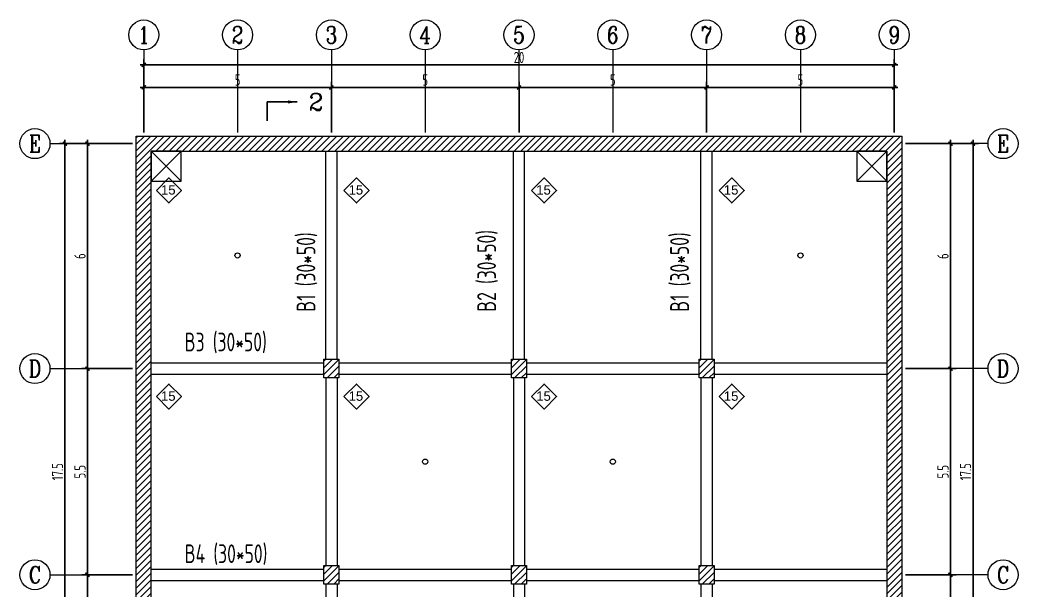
# Model space of a CAD drawing. Header units: metres. Extents: x 64 to 364, y 186 to 335.
# Drawn here: x 277.99 to 304.59, y 246.92 to 262.13 of the extents above; entities that cross this region are included whole.
import ezdxf
from ezdxf.enums import TextEntityAlignment as Align

# ---------------------------------------------------------------- set-up
doc = ezdxf.new("R2010")
doc.units = ezdxf.units.M
doc.header["$MEASUREMENT"] = 0
for name, color, linetype in [('beam', 3, 'Continuous'), ('COLUMNS', 210, 'Continuous'), ('HATCH', 252, 'Continuous'), ('RC', 1, 'Continuous'), ('YQ_AXIS', 3, 'Continuous'), ('YQ_DIM', 3, 'Continuous'), ('YQ_IDEN', 3, 'Continuous')]:
    doc.layers.add(name, color=color, linetype=linetype)
doc.styles.add('1', font='arial.ttf')
doc.styles.add('YQ_AXIS', font='COMPLEX.SHX', dxfattribs={"width": 0.8, "bigfont": 'GBCBIG.SHX'})
doc.styles.add('YQ_DIM', font='SUPEROS.SHX', dxfattribs={"width": 0.8, "bigfont": 'HZDX.SHX'})
doc.styles.add('YQ_IDEN', font='COMPLEX.SHX', dxfattribs={"bigfont": 'GBCBIG.SHX'})
doc.dimstyles.new('yqm0_100', dxfattribs={"dimscale": 0.1, "dimtxt": 3, "dimasz": 1, "dimexe": 1.5, "dimexo": 3, "dimgap": 0.5, "dimtad": 1, "dimdec": 3, "dimdsep": 46, "dimtxsty": 'YQ_DIM', "dimblk": 'YQTICK', "dimcen": 0, "dimclrd": 256, "dimclre": 256, "dimclrt": 7, "dimadec": 1, "dimazin": 2, "dimtfac": 1, "dimtdec": 4, "dimtix": 1, "dimtmove": 2, "dimatfit": 2, "dimfxl": 1, "dimtolj": 1, "dimtzin": 0, "dimarcsym": 0})

# ---------------------------------------------------------------- blocks, each defined once
blk = doc.blocks.new('YQTICK')
blk.add_line((-1, 0), (1, 0))
at = {"const_width": 0.4}
blk.add_lwpolyline([(0.53, 0.53), (-0.53, -0.53)], dxfattribs=at)
blk = doc.blocks.new('*D36')
at = {"layer": 'Defpoints', "color": 0, "lineweight": 9, "transparency": 16777216}
for p in [(286.287, 260.328), (281.287, 258.828), (286.287, 258.828)]:
    blk.add_point(p, dxfattribs=at)
at = {"layer": 'YQ_DIM', "lineweight": -2, "transparency": 16777216}
for p, q in [((281.287, 259.128), (281.287, 260.478)), ((286.287, 259.128), (286.287, 260.478)), ((281.387, 260.328), (286.187, 260.328))]:
    blk.add_line(p, q, dxfattribs=at)
at = {"layer": 'YQ_DIM', "lineweight": -2, "transparency": 16777216, "xscale": 0.1, "yscale": 0.1, "zscale": 0.1, "rotation": 180}
blk.add_blockref('YQTICK', (281.287, 260.328), dxfattribs=at)
at = {"layer": 'YQ_DIM', "lineweight": -2, "transparency": 16777216, "xscale": 0.1, "yscale": 0.1, "zscale": 0.1}
blk.add_blockref('YQTICK', (286.287, 260.328), dxfattribs=at)
at = {"layer": 'YQ_DIM', "color": 7, "lineweight": 9, "transparency": 16777216, "insert": (283.787, 260.528), "char_height": 0.3, "attachment_point": 5, "style": 'YQ_DIM'}
blk.add_mtext('\\A1;5', dxfattribs=at)
blk = doc.blocks.new('*D37')
at = {"layer": 'Defpoints', "color": 0, "lineweight": 9, "transparency": 16777216}
for p in [(291.287, 260.328), (286.287, 258.828), (291.287, 258.828)]:
    blk.add_point(p, dxfattribs=at)
at = {"layer": 'YQ_DIM', "lineweight": -2, "transparency": 16777216}
for p, q in [((286.287, 259.128), (286.287, 260.478)), ((291.287, 259.128), (291.287, 260.478)), ((286.387, 260.328), (291.187, 260.328))]:
    blk.add_line(p, q, dxfattribs=at)
at = {"layer": 'YQ_DIM', "lineweight": -2, "transparency": 16777216, "xscale": 0.1, "yscale": 0.1, "zscale": 0.1, "rotation": 180}
blk.add_blockref('YQTICK', (286.287, 260.328), dxfattribs=at)
at = {"layer": 'YQ_DIM', "lineweight": -2, "transparency": 16777216, "xscale": 0.1, "yscale": 0.1, "zscale": 0.1}
blk.add_blockref('YQTICK', (291.287, 260.328), dxfattribs=at)
at = {"layer": 'YQ_DIM', "color": 7, "lineweight": 9, "transparency": 16777216, "insert": (288.787, 260.528), "char_height": 0.3, "attachment_point": 5, "style": 'YQ_DIM'}
blk.add_mtext('\\A1;5', dxfattribs=at)
blk = doc.blocks.new('*D38')
at = {"layer": 'Defpoints', "color": 0, "lineweight": 9, "transparency": 16777216}
for p in [(296.287, 260.328), (291.287, 258.828), (296.287, 258.828)]:
    blk.add_point(p, dxfattribs=at)
at = {"layer": 'YQ_DIM', "lineweight": -2, "transparency": 16777216}
for p, q in [((291.287, 259.128), (291.287, 260.478)), ((296.287, 259.128), (296.287, 260.478)), ((291.387, 260.328), (296.187, 260.328))]:
    blk.add_line(p, q, dxfattribs=at)
at = {"layer": 'YQ_DIM', "lineweight": -2, "transparency": 16777216, "xscale": 0.1, "yscale": 0.1, "zscale": 0.1, "rotation": 180}
blk.add_blockref('YQTICK', (291.287, 260.328), dxfattribs=at)
at = {"layer": 'YQ_DIM', "lineweight": -2, "transparency": 16777216, "xscale": 0.1, "yscale": 0.1, "zscale": 0.1}
blk.add_blockref('YQTICK', (296.287, 260.328), dxfattribs=at)
at = {"layer": 'YQ_DIM', "color": 7, "lineweight": 9, "transparency": 16777216, "insert": (293.787, 260.528), "char_height": 0.3, "attachment_point": 5, "style": 'YQ_DIM'}
blk.add_mtext('\\A1;5', dxfattribs=at)
blk = doc.blocks.new('*D39')
at = {"layer": 'Defpoints', "color": 0, "lineweight": 9, "transparency": 16777216}
for p in [(301.287, 260.328), (296.287, 258.828), (301.287, 258.828)]:
    blk.add_point(p, dxfattribs=at)
at = {"layer": 'YQ_DIM', "lineweight": -2, "transparency": 16777216}
for p, q in [((296.287, 259.128), (296.287, 260.478)), ((301.287, 259.128), (301.287, 260.478)), ((296.387, 260.328), (301.187, 260.328))]:
    blk.add_line(p, q, dxfattribs=at)
at = {"layer": 'YQ_DIM', "lineweight": -2, "transparency": 16777216, "xscale": 0.1, "yscale": 0.1, "zscale": 0.1, "rotation": 180}
blk.add_blockref('YQTICK', (296.287, 260.328), dxfattribs=at)
at = {"layer": 'YQ_DIM', "lineweight": -2, "transparency": 16777216, "xscale": 0.1, "yscale": 0.1, "zscale": 0.1}
blk.add_blockref('YQTICK', (301.287, 260.328), dxfattribs=at)
at = {"layer": 'YQ_DIM', "color": 7, "lineweight": 9, "transparency": 16777216, "insert": (298.787, 260.528), "char_height": 0.3, "attachment_point": 5, "style": 'YQ_DIM'}
blk.add_mtext('\\A1;5', dxfattribs=at)
blk = doc.blocks.new('*D40')
at = {"layer": 'Defpoints', "color": 0, "lineweight": 9, "transparency": 16777216}
for p in [(301.287, 260.928), (281.287, 258.828), (301.287, 258.828)]:
    blk.add_point(p, dxfattribs=at)
at = {"layer": 'YQ_DIM', "lineweight": -2, "transparency": 16777216}
for p, q in [((281.287, 259.128), (281.287, 261.078)), ((301.287, 259.128), (301.287, 261.078)), ((281.387, 260.928), (301.187, 260.928))]:
    blk.add_line(p, q, dxfattribs=at)
at = {"layer": 'YQ_DIM', "lineweight": -2, "transparency": 16777216, "xscale": 0.1, "yscale": 0.1, "zscale": 0.1, "rotation": 180}
blk.add_blockref('YQTICK', (281.287, 260.928), dxfattribs=at)
at = {"layer": 'YQ_DIM', "lineweight": -2, "transparency": 16777216, "xscale": 0.1, "yscale": 0.1, "zscale": 0.1}
blk.add_blockref('YQTICK', (301.287, 260.928), dxfattribs=at)
at = {"layer": 'YQ_DIM', "color": 7, "lineweight": 9, "transparency": 16777216, "insert": (291.287, 261.128), "char_height": 0.3, "attachment_point": 5, "style": 'YQ_DIM'}
blk.add_mtext('\\A1;20', dxfattribs=at)
blk = doc.blocks.new('*D42')
at = {"layer": 'Defpoints', "color": 0, "lineweight": 9, "transparency": 16777216}
for p in [(279.787, 247.328), (281.287, 247.328), (281.287, 241.328)]:
    blk.add_point(p, dxfattribs=at)
at = {"layer": 'YQ_DIM', "lineweight": -2, "transparency": 16777216}
for p, q in [((280.987, 247.328), (279.637, 247.328)), ((279.787, 241.428), (279.787, 247.228)), ((280.987, 241.328), (279.637, 241.328))]:
    blk.add_line(p, q, dxfattribs=at)
at = {"layer": 'YQ_DIM', "lineweight": -2, "transparency": 16777216, "xscale": 0.1, "yscale": 0.1, "zscale": 0.1}
for p, rotation in [((279.787, 247.328), 90), ((279.787, 241.328), 270)]:
    blk.add_blockref('YQTICK', p, dxfattribs=dict(at, rotation=rotation))
at = {"layer": 'YQ_DIM', "color": 7, "lineweight": 9, "transparency": 16777216, "insert": (279.587, 244.328), "char_height": 0.3, "attachment_point": 5, "rotation": 90, "style": 'YQ_DIM'}
blk.add_mtext('\\A1;6', dxfattribs=at)
blk = doc.blocks.new('*D43')
at = {"layer": 'Defpoints', "color": 0, "lineweight": 9, "transparency": 16777216}
for p in [(279.787, 252.828), (281.287, 252.828), (281.287, 247.328)]:
    blk.add_point(p, dxfattribs=at)
at = {"layer": 'YQ_DIM', "lineweight": -2, "transparency": 16777216}
for p, q in [((280.987, 252.828), (279.637, 252.828)), ((279.787, 247.428), (279.787, 252.728)), ((280.987, 247.328), (279.637, 247.328))]:
    blk.add_line(p, q, dxfattribs=at)
at = {"layer": 'YQ_DIM', "lineweight": -2, "transparency": 16777216, "xscale": 0.1, "yscale": 0.1, "zscale": 0.1}
for p, rotation in [((279.787, 252.828), 90), ((279.787, 247.328), 270)]:
    blk.add_blockref('YQTICK', p, dxfattribs=dict(at, rotation=rotation))
at = {"layer": 'YQ_DIM', "color": 7, "lineweight": 9, "transparency": 16777216, "insert": (279.587, 250.078), "char_height": 0.3, "attachment_point": 5, "rotation": 90, "style": 'YQ_DIM'}
blk.add_mtext('\\A1;5.5', dxfattribs=at)
blk = doc.blocks.new('*D44')
at = {"layer": 'Defpoints', "color": 0, "lineweight": 9, "transparency": 16777216}
for p in [(279.787, 258.828), (281.287, 258.828), (281.287, 252.828)]:
    blk.add_point(p, dxfattribs=at)
at = {"layer": 'YQ_DIM', "lineweight": -2, "transparency": 16777216}
for p, q in [((280.987, 258.828), (279.637, 258.828)), ((279.787, 252.928), (279.787, 258.728)), ((280.987, 252.828), (279.637, 252.828))]:
    blk.add_line(p, q, dxfattribs=at)
at = {"layer": 'YQ_DIM', "lineweight": -2, "transparency": 16777216, "xscale": 0.1, "yscale": 0.1, "zscale": 0.1}
for p, rotation in [((279.787, 258.828), 90), ((279.787, 252.828), 270)]:
    blk.add_blockref('YQTICK', p, dxfattribs=dict(at, rotation=rotation))
at = {"layer": 'YQ_DIM', "color": 7, "lineweight": 9, "transparency": 16777216, "insert": (279.587, 255.828), "char_height": 0.3, "attachment_point": 5, "rotation": 90, "style": 'YQ_DIM'}
blk.add_mtext('\\A1;6', dxfattribs=at)
blk = doc.blocks.new('*D45')
at = {"layer": 'Defpoints', "color": 0, "lineweight": 9, "transparency": 16777216}
for p in [(279.187, 258.828), (281.287, 258.828), (281.287, 241.328)]:
    blk.add_point(p, dxfattribs=at)
at = {"layer": 'YQ_DIM', "lineweight": -2, "transparency": 16777216}
for p, q in [((280.987, 258.828), (279.037, 258.828)), ((279.187, 241.428), (279.187, 258.728)), ((280.987, 241.328), (279.037, 241.328))]:
    blk.add_line(p, q, dxfattribs=at)
at = {"layer": 'YQ_DIM', "lineweight": -2, "transparency": 16777216, "xscale": 0.1, "yscale": 0.1, "zscale": 0.1}
for p, rotation in [((279.187, 258.828), 90), ((279.187, 241.328), 270)]:
    blk.add_blockref('YQTICK', p, dxfattribs=dict(at, rotation=rotation))
at = {"layer": 'YQ_DIM', "color": 7, "lineweight": 9, "transparency": 16777216, "insert": (278.987, 250.078), "char_height": 0.3, "attachment_point": 5, "rotation": 90, "style": 'YQ_DIM'}
blk.add_mtext('\\A1;17.5', dxfattribs=at)
blk = doc.blocks.new('*D47')
at = {"layer": 'Defpoints', "color": 0, "lineweight": 9, "transparency": 16777216}
for p in [(301.287, 247.328), (302.787, 247.328), (301.287, 241.328)]:
    blk.add_point(p, dxfattribs=at)
at = {"layer": 'YQ_DIM', "lineweight": -2, "transparency": 16777216}
for p, q in [((301.587, 247.328), (302.937, 247.328)), ((302.787, 241.428), (302.787, 247.228)), ((301.587, 241.328), (302.937, 241.328))]:
    blk.add_line(p, q, dxfattribs=at)
at = {"layer": 'YQ_DIM', "lineweight": -2, "transparency": 16777216, "xscale": 0.1, "yscale": 0.1, "zscale": 0.1}
for p, rotation in [((302.787, 247.328), 90), ((302.787, 241.328), 270)]:
    blk.add_blockref('YQTICK', p, dxfattribs=dict(at, rotation=rotation))
at = {"layer": 'YQ_DIM', "color": 7, "lineweight": 9, "transparency": 16777216, "insert": (302.587, 244.328), "char_height": 0.3, "attachment_point": 5, "rotation": 90, "style": 'YQ_DIM'}
blk.add_mtext('\\A1;6', dxfattribs=at)
blk = doc.blocks.new('*D48')
at = {"layer": 'Defpoints', "color": 0, "lineweight": 9, "transparency": 16777216}
for p in [(301.287, 252.828), (302.787, 252.828), (301.287, 247.328)]:
    blk.add_point(p, dxfattribs=at)
at = {"layer": 'YQ_DIM', "lineweight": -2, "transparency": 16777216}
for p, q in [((301.587, 252.828), (302.937, 252.828)), ((302.787, 247.428), (302.787, 252.728)), ((301.587, 247.328), (302.937, 247.328))]:
    blk.add_line(p, q, dxfattribs=at)
at = {"layer": 'YQ_DIM', "lineweight": -2, "transparency": 16777216, "xscale": 0.1, "yscale": 0.1, "zscale": 0.1}
for p, rotation in [((302.787, 252.828), 90), ((302.787, 247.328), 270)]:
    blk.add_blockref('YQTICK', p, dxfattribs=dict(at, rotation=rotation))
at = {"layer": 'YQ_DIM', "color": 7, "lineweight": 9, "transparency": 16777216, "insert": (302.587, 250.078), "char_height": 0.3, "attachment_point": 5, "rotation": 90, "style": 'YQ_DIM'}
blk.add_mtext('\\A1;5.5', dxfattribs=at)
blk = doc.blocks.new('*D49')
at = {"layer": 'Defpoints', "color": 0, "lineweight": 9, "transparency": 16777216}
for p in [(301.287, 258.828), (302.787, 258.828), (301.287, 252.828)]:
    blk.add_point(p, dxfattribs=at)
at = {"layer": 'YQ_DIM', "lineweight": -2, "transparency": 16777216}
for p, q in [((301.587, 258.828), (302.937, 258.828)), ((302.787, 252.928), (302.787, 258.728)), ((301.587, 252.828), (302.937, 252.828))]:
    blk.add_line(p, q, dxfattribs=at)
at = {"layer": 'YQ_DIM', "lineweight": -2, "transparency": 16777216, "xscale": 0.1, "yscale": 0.1, "zscale": 0.1}
for p, rotation in [((302.787, 258.828), 90), ((302.787, 252.828), 270)]:
    blk.add_blockref('YQTICK', p, dxfattribs=dict(at, rotation=rotation))
at = {"layer": 'YQ_DIM', "color": 7, "lineweight": 9, "transparency": 16777216, "insert": (302.587, 255.828), "char_height": 0.3, "attachment_point": 5, "rotation": 90, "style": 'YQ_DIM'}
blk.add_mtext('\\A1;6', dxfattribs=at)
blk = doc.blocks.new('*D50')
at = {"layer": 'Defpoints', "color": 0, "lineweight": 9, "transparency": 16777216}
for p in [(301.287, 258.828), (303.387, 258.828), (301.287, 241.328)]:
    blk.add_point(p, dxfattribs=at)
at = {"layer": 'YQ_DIM', "lineweight": -2, "transparency": 16777216}
for p, q in [((301.587, 258.828), (303.537, 258.828)), ((303.387, 241.428), (303.387, 258.728)), ((301.587, 241.328), (303.537, 241.328))]:
    blk.add_line(p, q, dxfattribs=at)
at = {"layer": 'YQ_DIM', "lineweight": -2, "transparency": 16777216, "xscale": 0.1, "yscale": 0.1, "zscale": 0.1}
for p, rotation in [((303.387, 258.828), 90), ((303.387, 241.328), 270)]:
    blk.add_blockref('YQTICK', p, dxfattribs=dict(at, rotation=rotation))
at = {"layer": 'YQ_DIM', "color": 7, "lineweight": 9, "transparency": 16777216, "insert": (303.187, 250.078), "char_height": 0.3, "attachment_point": 5, "rotation": 90, "style": 'YQ_DIM'}
blk.add_mtext('\\A1;17.5', dxfattribs=at)
blk = doc.blocks.new('*U67')
at = {"layer": 'beam', "lineweight": 9}
for p, q in [((-2.3, 0.15), (2.3, 0.15)), ((-2.3, -0.15), (2.3, -0.15))]:
    blk.add_line(p, q, dxfattribs=at)
blk = doc.blocks.new('*U68')
at = {"layer": 'HATCH', "color": 0, "linetype": 'ByBlock', "lineweight": -2, "transparency": 16777216}
for p in [(-15, 0), (-10, 0), (-5, 0), (0, 0), (-15, -5.5), (-10, -5.5), (-5, -5.5), (0, -5.5)]:
    blk.add_blockref('*U67', p, dxfattribs=at)
blk = doc.blocks.new('*U69')
at = {"layer": 'beam', "lineweight": 9}
for p, q in [((-0.15, -2.775), (-0.15, 2.775)), ((0.15, -2.775), (0.15, 2.775))]:
    blk.add_line(p, q, dxfattribs=at)
blk = doc.blocks.new('*U70')
at = {"layer": 'HATCH', "color": 0, "linetype": 'ByBlock', "lineweight": -2, "transparency": 16777216}
for p in [(-10, 0), (-5, 0), (0, 0)]:
    blk.add_blockref('*U69', p, dxfattribs=at)
blk = doc.blocks.new('*U71')
at = {"layer": 'beam', "lineweight": 9}
for p, q in [((-0.15, 5.525), (-0.15, 0.525)), ((0.15, 5.525), (0.15, 0.525)), ((-0.15, 0.025), (-0.15, -5.525)), ((0.15, 0.025), (0.15, -5.525))]:
    blk.add_line(p, q, dxfattribs=at)
blk = doc.blocks.new('*U72')
at = {"layer": 'beam', "color": 0, "linetype": 'ByBlock', "lineweight": -2, "transparency": 16777216}
for p in [(0, 0), (5, 0), (10, 0)]:
    blk.add_blockref('*U71', p, dxfattribs=at)
blk = doc.blocks.new('YQ_SEC3')
at = {"linetype": 'Continuous'}
blk.add_line((0, 8), (0, 0), dxfattribs=at)
blk.add_lwpolyline([(0, 0), (5, 0)], dxfattribs=at)
blk.add_solid([(0.42, 5.5), (-0.42, 5.5), (0, 8)], dxfattribs=at)

msp = doc.modelspace()

# ---------------------------------------------------------------- hatches: boundary and pattern name
at = {"layer": 'HATCH', "lineweight": 9}
h = msp.add_hatch(dxfattribs=at)
h.set_pattern_fill('ANSI31', color=256)
h.set_pattern_definition([(45, (14.19409, -4.37303), (-0.088388348, 0.088388348), [])])
h.paths.add_polyline_path([(286.4868, 253.0781), (286.0868, 253.0781), (286.0868, 252.5781), (286.4868, 252.5781)])
h = msp.add_hatch(dxfattribs=at)
h.set_pattern_fill('ANSI31', color=256)
h.set_pattern_definition([(45, (19.19409, -4.37303), (-0.088388348, 0.088388348), [])])
h.paths.add_polyline_path([(291.4868, 253.0781), (291.0868, 253.0781), (291.0868, 252.5781), (291.4868, 252.5781)])
h = msp.add_hatch(dxfattribs=at)
h.set_pattern_fill('ANSI31', color=256)
h.set_pattern_definition([(45, (24.19409, -4.37303), (-0.088388348, 0.088388348), [])])
h.paths.add_polyline_path([(296.4868, 253.0781), (296.0868, 253.0781), (296.0868, 252.5781), (296.4868, 252.5781)])
h = msp.add_hatch(dxfattribs=at)
h.set_pattern_fill('ANSI31', color=256)
h.set_pattern_definition([(45, (14.19409, -9.87303), (-0.088388348, 0.088388348), [])])
h.paths.add_polyline_path([(286.4868, 247.5781), (286.0868, 247.5781), (286.0868, 247.0781), (286.4868, 247.0781)])
h = msp.add_hatch(dxfattribs=at)
h.set_pattern_fill('ANSI31', color=256)
h.set_pattern_definition([(45, (19.19409, -9.87303), (-0.088388348, 0.088388348), [])])
h.paths.add_polyline_path([(291.4868, 247.5781), (291.0868, 247.5781), (291.0868, 247.0781), (291.4868, 247.0781)])
h = msp.add_hatch(dxfattribs=at)
h.set_pattern_fill('ANSI31', color=256)
h.set_pattern_definition([(45, (24.19409, -9.87303), (-0.088388348, 0.088388348), [])])
h.paths.add_polyline_path([(296.4868, 247.5781), (296.0868, 247.5781), (296.0868, 247.0781), (296.4868, 247.0781)])
at = {"layer": 'RC', "lineweight": 9}
h = msp.add_hatch(dxfattribs=at)
h.set_pattern_fill('ANSI31', color=256)
h.paths.add_polyline_path([(301.4868, 259.0281), (281.0868, 259.0281), (281.0868, 241.1281), (301.4868, 241.1281)])
h.paths.add_polyline_path([(281.4868, 241.5281), (281.4868, 242.3281), (281.4868, 258.6281), (282.2868, 258.6281), (301.0868, 258.6281), (301.0868, 257.8281), (301.0868, 241.5281), (300.2868, 241.5281)], flags=16)
h.paths.add_polyline_path([(291.0868, 247.0781), (291.0868, 247.1781), (286.4868, 247.1781), (286.4868, 247.0781), (286.0868, 247.0781), (286.0868, 247.5781), (286.1368, 247.5781), (286.1368, 252.5781), (286.0868, 252.5781), (286.0868, 253.0781), (286.4868, 253.0781), (286.4868, 252.9781), (291.0868, 252.9781), (291.0868, 253.0781), (291.4868, 253.0781), (291.4868, 252.9781), (296.0868, 252.9781), (296.0868, 253.0781), (296.4868, 253.0781), (296.4868, 252.5781), (296.4368, 252.5781), (296.4368, 247.5781), (296.4868, 247.5781), (296.4868, 247.0781), (296.0868, 247.0781), (296.0868, 247.1781), (291.4868, 247.1781), (291.4868, 247.0781)], flags=0)
h.paths.add_polyline_path([(291.9557, 246.2464), (291.6219, 246.5801), (291.9557, 246.9138), (292.2894, 246.5801)], flags=0)
h.paths.add_polyline_path([(286.9557, 246.2464), (286.6219, 246.5801), (286.9557, 246.9138), (287.2894, 246.5801)], flags=0)
h.paths.add_polyline_path([(296.6219, 246.5801), (296.9557, 246.9138), (297.2894, 246.5801), (296.9557, 246.2464)], flags=0)
h.paths.add_polyline_path([(283.7178, 244.8455, -1), (283.8558, 244.8455, -1)], flags=0)
h.paths.add_polyline_path([(298.7178, 244.8455, -1), (298.8558, 244.8455, -1)], flags=0)
h.paths.add_polyline_path([(288.7178, 250.3455, -1), (288.8558, 250.3455, -1)], flags=0)
h.paths.add_polyline_path([(293.7178, 250.3455, -1), (293.8558, 250.3455, -1)], flags=0)
h.paths.add_polyline_path([(282.2894, 246.5801), (281.9557, 246.2464), (281.6219, 246.5801), (281.9557, 246.9138)], flags=0)
h.paths.add_polyline_path([(291.9557, 251.7464), (291.6219, 252.0801), (291.9557, 252.4138), (292.2894, 252.0801)], flags=0)
h.paths.add_polyline_path([(286.9557, 251.7464), (286.6219, 252.0801), (286.9557, 252.4138), (287.2894, 252.0801)], flags=0)
h.paths.add_polyline_path([(296.9557, 251.7464), (296.6219, 252.0801), (296.9557, 252.4138), (297.2894, 252.0801)], flags=0)
h.paths.add_polyline_path([(281.9557, 251.7464), (281.6219, 252.0801), (281.9557, 252.4138), (282.2894, 252.0801)], flags=0)
h.paths.add_polyline_path([(291.9557, 257.2464), (291.6219, 257.5801), (291.9557, 257.9138), (292.2894, 257.5801)], flags=0)
h.paths.add_polyline_path([(283.7178, 255.8455, -1), (283.8558, 255.8455, -1)], flags=0)
h.paths.add_polyline_path([(298.7178, 255.8455, -1), (298.8558, 255.8455, -1)], flags=0)
h.paths.add_polyline_path([(286.9557, 257.2464), (286.6219, 257.5801), (286.9557, 257.9138), (287.2894, 257.5801)], flags=0)
h.paths.add_polyline_path([(296.9557, 257.2464), (296.6219, 257.5801), (296.9557, 257.9138), (297.2894, 257.5801)], flags=0)
h.paths.add_polyline_path([(281.9557, 257.2464), (281.6219, 257.5801), (281.9557, 257.9138), (282.2894, 257.5801)], flags=0)
h.paths.add_polyline_path([(283.9868, 241.1281), (283.5868, 241.1281), (283.5868, 234.1281), (298.9868, 234.1281), (298.9868, 241.1281), (298.5868, 241.1281), (298.5868, 234.5281), (283.9868, 234.5281)])
h.paths.add_polyline_path([(296.6821, 246.4016), (297.1982, 246.4016), (297.1982, 246.7845), (296.6821, 246.7845)], flags=8)
h.paths.add_polyline_path([(296.6821, 251.9016), (297.1982, 251.9016), (297.1982, 252.2845), (296.6821, 252.2845)], flags=8)
h.paths.add_polyline_path([(296.6821, 257.4016), (297.1982, 257.4016), (297.1982, 257.7845), (296.6821, 257.7845)], flags=8)
h.paths.add_polyline_path([(291.6821, 246.4016), (292.1982, 246.4016), (292.1982, 246.7845), (291.6821, 246.7845)], flags=8)
h.paths.add_polyline_path([(291.6821, 251.9016), (292.1982, 251.9016), (292.1982, 252.2845), (291.6821, 252.2845)], flags=8)
h.paths.add_polyline_path([(291.6821, 257.4016), (292.1982, 257.4016), (292.1982, 257.7845), (291.6821, 257.7845)], flags=8)
h.paths.add_polyline_path([(286.6821, 246.4016), (287.1982, 246.4016), (287.1982, 246.7845), (286.6821, 246.7845)], flags=8)
h.paths.add_polyline_path([(286.6821, 251.9016), (287.1982, 251.9016), (287.1982, 252.2845), (286.6821, 252.2845)], flags=8)
h.paths.add_polyline_path([(286.6821, 257.4016), (287.1982, 257.4016), (287.1982, 257.7845), (286.6821, 257.7845)], flags=8)
h.paths.add_polyline_path([(281.6821, 246.4016), (282.1982, 246.4016), (282.1982, 246.7845), (281.6821, 246.7845)], flags=8)
h.paths.add_polyline_path([(281.6821, 251.9016), (282.1982, 251.9016), (282.1982, 252.2845), (281.6821, 252.2845)], flags=8)
h.paths.add_polyline_path([(281.6821, 257.4016), (282.1982, 257.4016), (282.1982, 257.7845), (281.6821, 257.7845)], flags=8)
h.paths.add_polyline_path([(282.2521, 247.3808), (285.2406, 247.3808), (285.2406, 248.2462), (282.2521, 248.2462)], flags=8)
h.paths.add_polyline_path([(282.2521, 253.0283), (285.2406, 253.0283), (285.2406, 253.8936), (282.2521, 253.8936)], flags=8)
h.paths.add_polyline_path([(296.0752, 254.2194), (296.0752, 257.2079), (295.2098, 257.2079), (295.2098, 254.2194)], flags=8)
h.paths.add_polyline_path([(290.934, 254.2194), (290.934, 257.2079), (290.0687, 257.2079), (290.0687, 254.2194)], flags=8)
h.paths.add_polyline_path([(286.1194, 254.2194), (286.1194, 257.2079), (285.254, 257.2079), (285.254, 254.2194)], flags=8)

# ---------------------------------------------------------------- linework, layer by layer
at = {"layer": 'COLUMNS', "lineweight": 9}
for points in [[(286.0868, 253.0781), (286.4868, 253.0781), (286.4868, 252.5781), (286.0868, 252.5781)], [(291.0868, 253.0781), (291.4868, 253.0781), (291.4868, 252.5781), (291.0868, 252.5781)], [(296.0868, 253.0781), (296.4868, 253.0781), (296.4868, 252.5781), (296.0868, 252.5781)], [(286.0868, 247.5781), (286.4868, 247.5781), (286.4868, 247.0781), (286.0868, 247.0781)], [(291.0868, 247.5781), (291.4868, 247.5781), (291.4868, 247.0781), (291.0868, 247.0781)], [(296.0868, 247.5781), (296.4868, 247.5781), (296.4868, 247.0781), (296.0868, 247.0781)]]:
    msp.add_lwpolyline(points, close=True, dxfattribs=at)
at = {"layer": 'RC', "lineweight": 9}
for p, q in [((281.0868, 241.1281), (281.0868, 259.0281)), ((281.0868, 259.0281), (301.4868, 259.0281)), ((301.4868, 259.0281), (301.4868, 241.1281)), ((281.4868, 241.5281), (281.4868, 258.6281)), ((281.4868, 258.6281), (301.0868, 258.6281)), ((301.0868, 258.6281), (301.0868, 241.5281))]:
    msp.add_line(p, q, dxfattribs=at)
at = {"layer": 'YQ_AXIS', "lineweight": 9}
for p, q in [((281.2868, 261.3281), (281.2868, 259.1281)), ((283.7868, 261.3281), (283.7868, 259.1281)), ((286.2868, 261.3281), (286.2868, 259.1281)), ((288.7868, 261.3281), (288.7868, 259.1281)), ((291.2868, 261.3281), (291.2868, 259.1281)), ((293.7868, 261.3281), (293.7868, 259.1281)), ((296.2868, 261.3281), (296.2868, 259.1281)), ((298.7868, 261.3281), (298.7868, 259.1281)), ((301.2868, 261.3281), (301.2868, 259.1281)), ((278.7868, 258.8281), (280.9868, 258.8281)), ((303.7868, 258.8281), (301.5868, 258.8281)), ((282.2868, 258.6281), (281.4868, 257.8281)), ((281.4868, 258.6281), (282.2868, 257.8281)), ((301.0868, 258.6281), (300.2868, 257.8281)), ((300.2868, 258.6281), (301.0868, 257.8281)), ((278.7868, 252.8281), (280.9868, 252.8281)), ((303.7868, 252.8281), (301.5868, 252.8281)), ((278.7868, 247.3281), (280.9868, 247.3281)), ((303.7868, 247.3281), (301.5868, 247.3281))]:
    msp.add_line(p, q, dxfattribs=at)
for points in [[(281.4868, 257.8281), (282.2868, 257.8281), (282.2868, 258.6281), (281.4868, 258.6281)], [(300.2868, 257.8281), (301.0868, 257.8281), (301.0868, 258.6281), (300.2868, 258.6281)]]:
    msp.add_lwpolyline(points, close=True, dxfattribs=at)
for centre, radius in [((281.2868, 261.7281), 0.4), ((283.7868, 261.7281), 0.4), ((286.2868, 261.7281), 0.4), ((288.7868, 261.7281), 0.4), ((291.2868, 261.7281), 0.4), ((293.7868, 261.7281), 0.4), ((296.2868, 261.7281), 0.4), ((298.7868, 261.7281), 0.4), ((301.2868, 261.7281), 0.4), ((278.3868, 258.8281), 0.4), ((304.1868, 258.8281), 0.4), ((283.7868, 255.8455), 0.069), ((298.7868, 255.8455), 0.069), ((278.3868, 252.8281), 0.4), ((304.1868, 252.8281), 0.4), ((288.7868, 250.3455), 0.069), ((293.7868, 250.3455), 0.069), ((278.3868, 247.3281), 0.4), ((304.1868, 247.3281), 0.4)]:
    msp.add_circle(centre, radius, dxfattribs=at)
at = {"layer": 'YQ_DIM'}
for points in [[(281.6219, 257.5801), (281.9557, 257.2464), (282.2894, 257.5801), (281.9557, 257.9138)], [(286.6219, 257.5801), (286.9557, 257.2464), (287.2894, 257.5801), (286.9557, 257.9138)], [(291.6219, 257.5801), (291.9557, 257.2464), (292.2894, 257.5801), (291.9557, 257.9138)], [(296.6219, 257.5801), (296.9557, 257.2464), (297.2894, 257.5801), (296.9557, 257.9138)], [(281.6219, 252.0801), (281.9557, 251.7464), (282.2894, 252.0801), (281.9557, 252.4138)], [(286.6219, 252.0801), (286.9557, 251.7464), (287.2894, 252.0801), (286.9557, 252.4138)], [(291.6219, 252.0801), (291.9557, 251.7464), (292.2894, 252.0801), (291.9557, 252.4138)], [(296.6219, 252.0801), (296.9557, 251.7464), (297.2894, 252.0801), (296.9557, 252.4138)]]:
    msp.add_lwpolyline(points, close=True, dxfattribs=at)

# ---------------------------------------------------------------- block references
at = {"layer": 'beam', "lineweight": 9}
msp.add_blockref('*U72', (286.2868, 247.0531), dxfattribs=at)
at = {"layer": 'HATCH', "lineweight": 9}
for name, p in [('*U70', (296.2868, 255.8531)), ('*U68', (298.7868, 252.8281))]:
    msp.add_blockref(name, p, dxfattribs=at)
at = {"layer": 'YQ_IDEN', "lineweight": 9, "xscale": 0.1, "yscale": 0.1, "zscale": 0.1, "rotation": 270}
msp.add_blockref('YQ_SEC3', (284.5781, 259.9413), dxfattribs=at)

# ---------------------------------------------------------------- texts
at = {"layer": 'YQ_AXIS', "color": 7, "lineweight": 9, "style": 'YQ_AXIS', "width": 0.8}
for s, p in [('1', (281.2868, 261.7281)), ('2', (283.7868, 261.7281)), ('3', (286.2868, 261.7281)), ('4', (288.7868, 261.7281)), ('5', (291.2868, 261.7281)), ('6', (293.7868, 261.7281)), ('7', (296.2868, 261.7281)), ('8', (298.7868, 261.7281)), ('9', (301.2868, 261.7281)), ('E', (278.3868, 258.8281)), ('E', (304.1868, 258.8281)), ('D', (278.3868, 252.8281)), ('D', (304.1868, 252.8281)), ('C', (278.3868, 247.3281)), ('C', (304.1868, 247.3281))]:
    msp.add_text(s, height=0.45, dxfattribs=at).set_placement(p, align=Align.MIDDLE)
at = {"layer": 'YQ_AXIS', "lineweight": 9, "char_height": 0.5, "attachment_point": 1, "rotation": 90, "style": 'YQ_DIM'}
for s, width, heights, insert in [('B1 (30*50) ', 2.900753, [0.4838], (285.3598, 254.3444)), ('B2 (30*50)', 4.284685, [0.2872], (290.1744, 254.3444)), ('B1 (30*50)', 3.113665, [0.2977], (295.3156, 254.3444))]:
    msp.add_mtext_dynamic_manual_height_columns(s, width=width, gutter_width=1, heights=heights, dxfattribs=dict(at, insert=insert))
at = {"layer": 'YQ_AXIS', "lineweight": 9, "char_height": 0.5, "attachment_point": 1, "style": 'YQ_DIM'}
for s, width, heights, insert in [('B3 (30*50)', 3.060437, [0.8562], (282.3771, 253.7879)), ('B4 (30*50)', 3.40642, [0.537], (282.3771, 248.1404))]:
    msp.add_mtext_dynamic_manual_height_columns(s, width=width, gutter_width=1, heights=heights, dxfattribs=dict(at, insert=insert))
at = {"layer": 'YQ_DIM', "style": '1'}
for p in [(281.7459, 257.4697), (286.7459, 257.4697), (291.7459, 257.4697), (296.7459, 257.4697), (281.7459, 251.9697), (286.7459, 251.9697), (291.7459, 251.9697), (296.7459, 251.9697)]:
    msp.add_text('15', height=0.25, dxfattribs=at).set_placement(p)
at = {"layer": 'YQ_IDEN', "color": 7, "lineweight": 9, "style": 'YQ_IDEN'}
msp.add_text('2', height=0.45, dxfattribs=at).set_placement((285.8781, 259.9413), align=Align.MIDDLE)

# ---------------------------------------------------------------- dimensions: what is measured, and where the dimension line sits
at = {"layer": 'YQ_DIM', "lineweight": 9}
for base, p1, p2, picture, middle in [((301.2868, 260.9281), (281.2868, 258.8281), (301.2868, 258.8281), '*D40', (291.2868, 261.1281)), ((286.2868, 260.3281), (281.2868, 258.8281), (286.2868, 258.8281), '*D36', (283.7868, 260.5281)), ((291.2868, 260.3281), (286.2868, 258.8281), (291.2868, 258.8281), '*D37', (288.7868, 260.5281)), ((296.2868, 260.3281), (291.2868, 258.8281), (296.2868, 258.8281), '*D38', (293.7868, 260.5281)), ((301.2868, 260.3281), (296.2868, 258.8281), (301.2868, 258.8281), '*D39', (298.7868, 260.5281))]:
    dim = msp.add_linear_dim(base=base, p1=p1, p2=p2, dimstyle='yqm0_100', dxfattribs=at)
    dim.commit()
    dim.dimension.update_dxf_attribs({"geometry": picture, "text_midpoint": middle})
for base, p1, p2, picture, middle in [((279.1868, 258.8281), (281.2868, 241.3281), (281.2868, 258.8281), '*D45', (278.9868, 250.0781)), ((279.7868, 258.8281), (281.2868, 252.8281), (281.2868, 258.8281), '*D44', (279.5868, 255.8281)), ((302.7868, 258.8281), (301.2868, 252.8281), (301.2868, 258.8281), '*D49', (302.5868, 255.8281)), ((303.3868, 258.8281), (301.2868, 241.3281), (301.2868, 258.8281), '*D50', (303.1868, 250.0781)), ((279.7868, 252.8281), (281.2868, 247.3281), (281.2868, 252.8281), '*D43', (279.5868, 250.0781)), ((302.7868, 252.8281), (301.2868, 247.3281), (301.2868, 252.8281), '*D48', (302.5868, 250.0781)), ((279.7868, 247.3281), (281.2868, 241.3281), (281.2868, 247.3281), '*D42', (279.5868, 244.3281)), ((302.7868, 247.3281), (301.2868, 241.3281), (301.2868, 247.3281), '*D47', (302.5868, 244.3281))]:
    dim = msp.add_linear_dim(base=base, p1=p1, p2=p2, angle=90, dimstyle='yqm0_100', dxfattribs=at)
    dim.commit()
    dim.dimension.update_dxf_attribs({"geometry": picture, "text_midpoint": middle})

doc.saveas('drawing.dxf')
